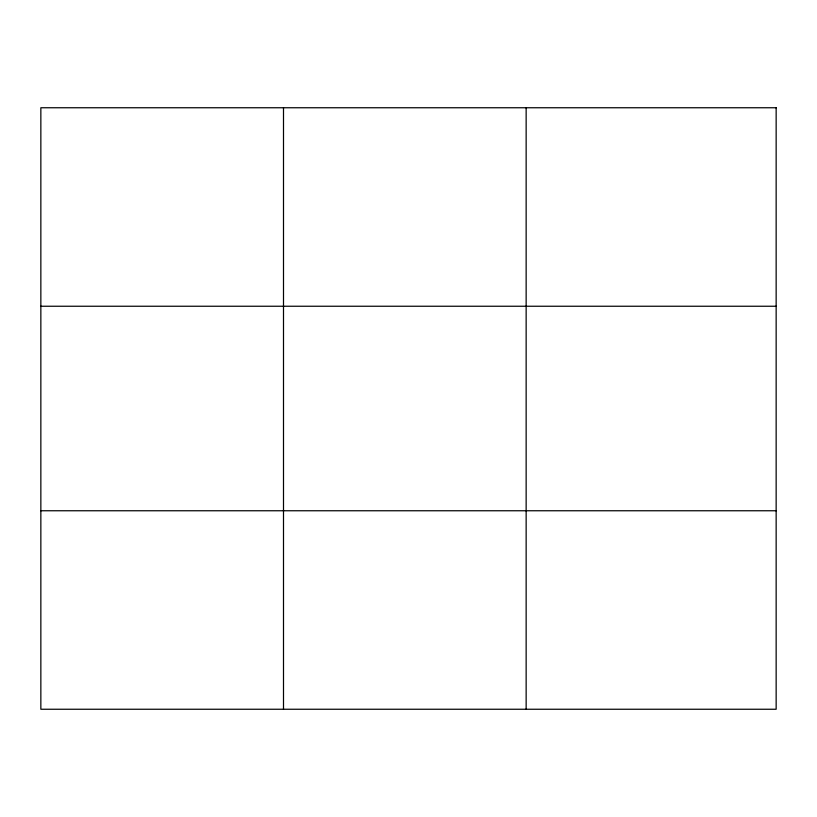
<?xml version="1.0" encoding="UTF-8"?>
<svg xmlns="http://www.w3.org/2000/svg" width="817" height="817" viewBox="0 0 817 817"><rect width="100%" height="100%" fill="white"/><g stroke="black" fill="none" stroke-linecap="round" stroke-linejoin="round"><path stroke-width="1.23" d="M283.499 709.248L283.499 107.752M526.148 709.248L526.148 107.752M40.85 306.242L776.15 306.242M40.85 510.758L776.15 510.758M776.15 107.752L776.15 709.248L40.85 709.248L40.85 107.752L776.15 107.752"/></g></svg>
